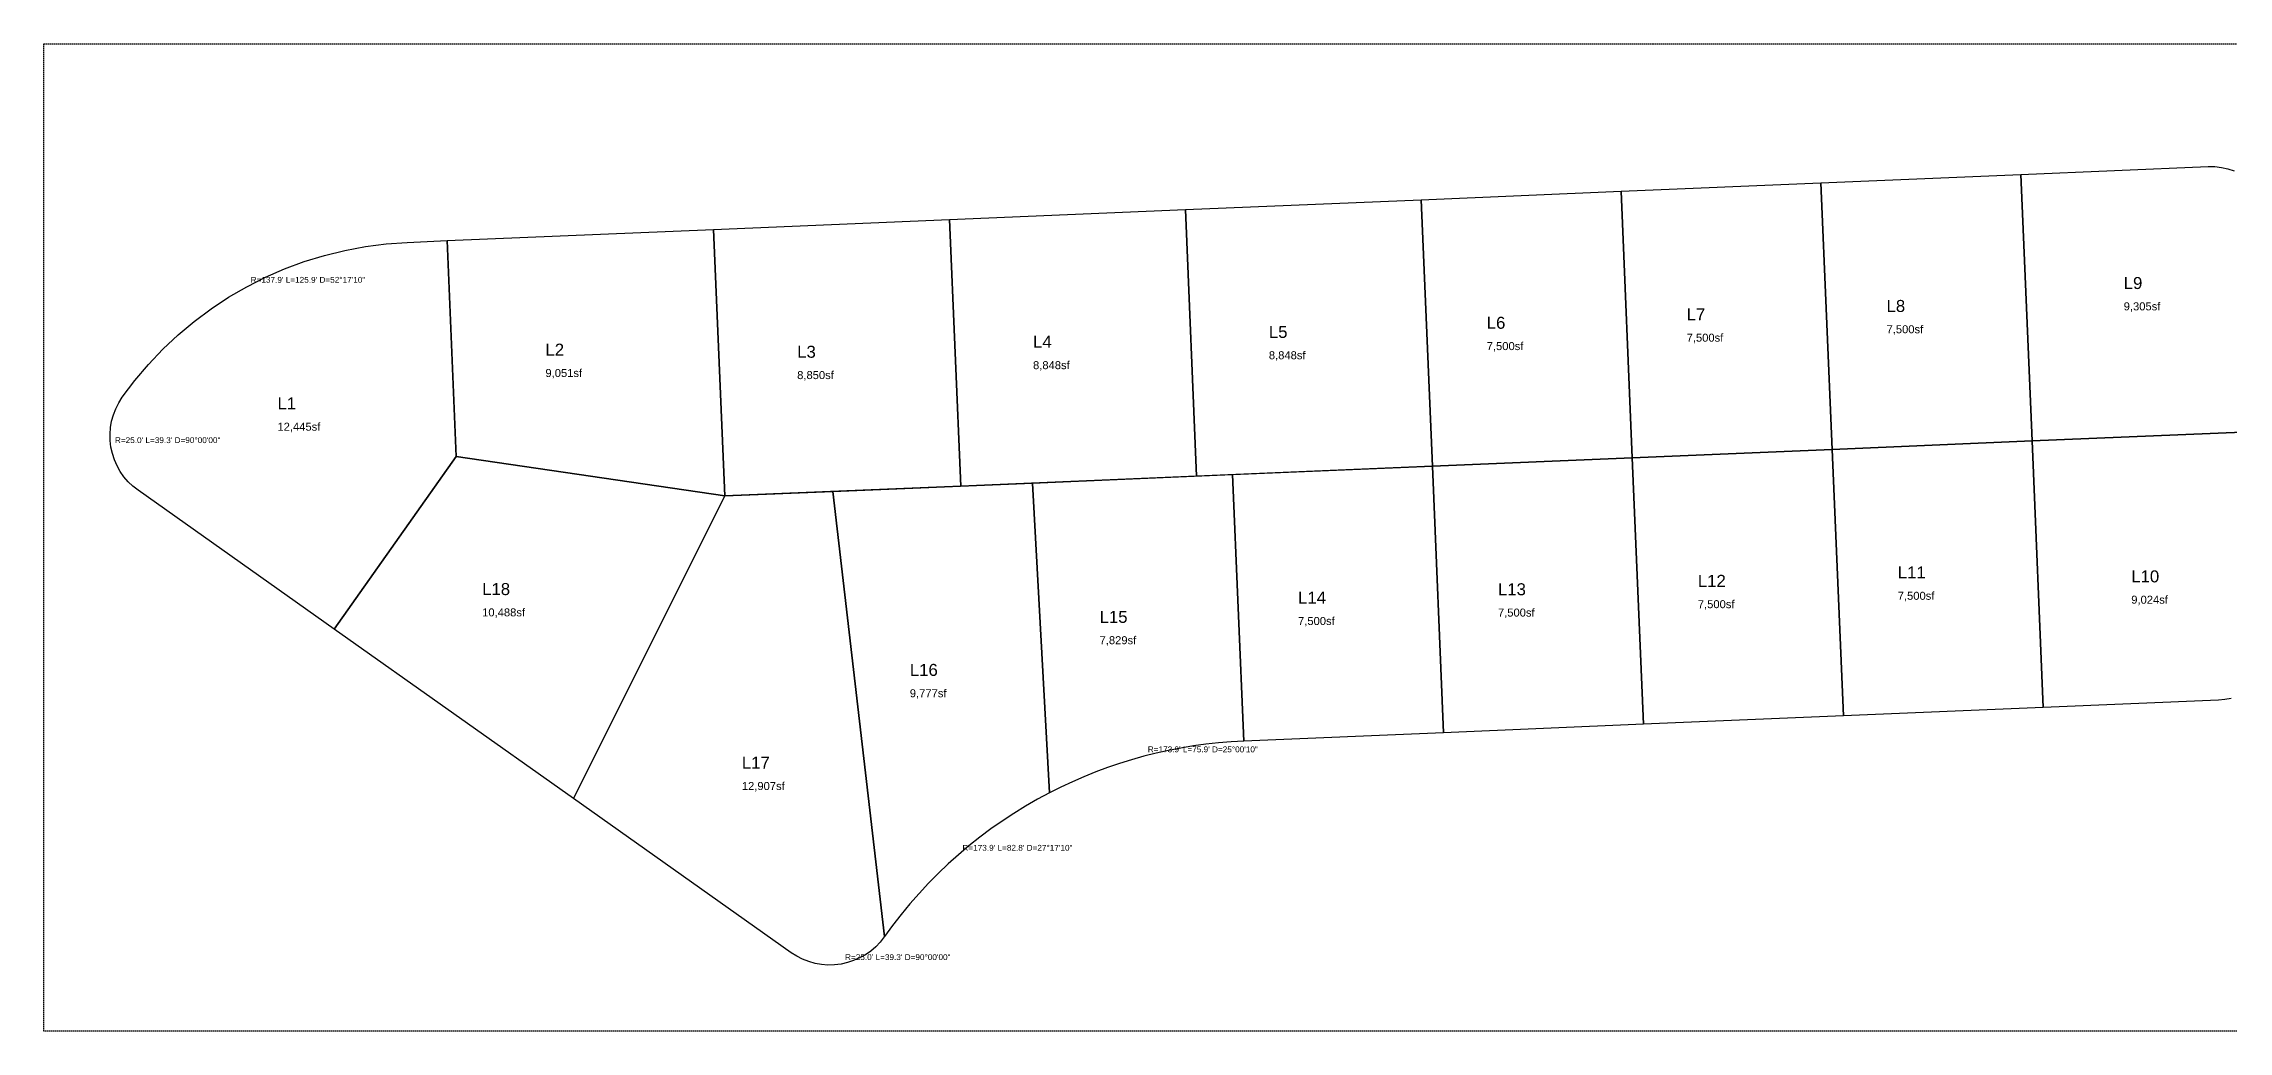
# Model space of a CAD drawing. Extents: x -838 to 2614, y -2909 to 108.
# Drawn here: x -838 to -19, y -1425 to -1055 of the extents above; entities that cross this region are included whole.
import ezdxf

# ---------------------------------------------------------------- set-up
doc = ezdxf.new("R2010")
doc.units = 0
doc.linetypes.add('DASHED', pattern=[0.75, 0.5, -0.25])
for name, color, linetype in [('BLOCK-BORDER', 8, 'DASHED'), ('LOT-BOUNDARY', 4, 'CONTINUOUS'), ('LOT-CURVE', 6, 'CONTINUOUS'), ('LOT-DIM', 7, 'CONTINUOUS'), ('LOT-TEXT', 2, 'CONTINUOUS')]:
    doc.layers.add(name, color=color, linetype=linetype)
doc.styles.get("Standard").update_dxf_attribs({"font": 'Arial'})

msp = doc.modelspace()

# ---------------------------------------------------------------- linework, layer by layer
at = {"layer": 'BLOCK-BORDER'}
for p, q in [((-838.2653, -1425.2196), (-838.2653, -1054.9627)), ((-838.2653, -1054.9627), (16.2147, -1054.9627)), ((16.2147, -1425.2196), (-838.2653, -1425.2196))]:
    msp.add_line(p, q, dxfattribs=at)
at = {"layer": 'LOT-BOUNDARY'}
for p, q in [((-172.0437, -1107.1474), (-97.11, -1103.9959)), ((-97.11, -1103.9959), (-26.9512, -1101.0451)), ((-92.9079, -1203.9075), (-97.11, -1103.9959)), ((-97.11, -1103.9959), (-92.9079, -1203.9075)), ((-410.3131, -1117.1686), (-321.9112, -1113.4506)), ((-321.9112, -1113.4506), (-246.9775, -1110.299)), ((-317.7091, -1213.3622), (-321.9112, -1113.4506)), ((-321.9112, -1113.4506), (-317.7091, -1213.3622)), ((-246.9775, -1110.299), (-172.0437, -1107.1474)), ((-242.7754, -1210.2107), (-246.9775, -1110.299)), ((-246.9775, -1110.299), (-242.7754, -1210.2107)), ((-167.8416, -1207.0591), (-172.0437, -1107.1474)), ((-172.0437, -1107.1474), (-167.8416, -1207.0591)), ((-587.1368, -1124.6055), (-498.7149, -1120.8866)), ((-498.7149, -1120.8866), (-410.3131, -1117.1686)), ((-494.5128, -1220.7983), (-498.7149, -1120.8866)), ((-498.7149, -1120.8866), (-494.5128, -1220.7983)), ((-406.111, -1217.0803), (-410.3131, -1117.1686)), ((-410.3131, -1117.1686), (-406.111, -1217.0803)), ((-702.0352, -1129.4379), (-687.0484, -1128.8076)), ((-687.0484, -1128.8076), (-587.1368, -1124.6055)), ((-683.6401, -1209.7665), (-687.0484, -1128.8076)), ((-687.0484, -1128.8076), (-683.6401, -1209.7665)), ((-582.9347, -1224.5171), (-587.1368, -1124.6055)), ((-587.1368, -1124.6055), (-582.9347, -1224.5171)), ((0, -1200), (-92.9079, -1203.9075)), ((-92.9079, -1203.9075), (0, -1200)), ((-683.6401, -1209.7665), (-729.4159, -1274.4044)), ((-729.4159, -1274.4044), (-683.6401, -1209.7665)), ((-582.9347, -1224.5171), (-683.6401, -1209.7665)), ((-683.6401, -1209.7665), (-582.9347, -1224.5171)), ((-242.7754, -1210.2107), (-317.7091, -1213.3622)), ((-317.7091, -1213.3622), (-242.7754, -1210.2107)), ((-167.8416, -1207.0591), (-242.7754, -1210.2107)), ((-242.7754, -1210.2107), (-167.8416, -1207.0591)), ((-238.5733, -1310.1223), (-242.7754, -1210.2107)), ((-242.7754, -1210.2107), (-238.5733, -1310.1223)), ((-92.9079, -1203.9075), (-167.8416, -1207.0591)), ((-167.8416, -1207.0591), (-92.9079, -1203.9075)), ((-163.6395, -1306.9708), (-167.8416, -1207.0591)), ((-167.8416, -1207.0591), (-163.6395, -1306.9708)), ((-88.7058, -1303.8192), (-92.9079, -1203.9075)), ((-92.9079, -1203.9075), (-88.7058, -1303.8192)), ((-542.5104, -1222.817), (-467.5766, -1219.6654)), ((-406.111, -1217.0803), (-494.5128, -1220.7983)), ((-467.5766, -1219.6654), (-392.6429, -1216.5138)), ((-461.2082, -1335.7851), (-467.5766, -1219.6654)), ((-467.5766, -1219.6654), (-461.2082, -1335.7851)), ((-317.7091, -1213.3622), (-406.111, -1217.0803)), ((-392.6429, -1216.5138), (-317.7091, -1213.3622)), ((-388.4408, -1316.4255), (-392.6429, -1216.5138)), ((-392.6429, -1216.5138), (-388.4408, -1316.4255)), ((-313.507, -1313.2739), (-317.7091, -1213.3622)), ((-317.7091, -1213.3622), (-313.507, -1313.2739)), ((-729.4159, -1274.4044), (-802.8632, -1222.3901)), ((-639.6469, -1337.9775), (-582.9347, -1224.5171)), ((-582.9347, -1224.5171), (-639.6469, -1337.9775)), ((-494.5128, -1220.7983), (-582.9347, -1224.5171)), ((-582.9347, -1224.5171), (-542.5104, -1222.817)), ((-523.0843, -1389.6706), (-542.5104, -1222.817)), ((-542.5104, -1222.817), (-523.0843, -1389.6706)), ((-639.6469, -1337.9775), (-729.4159, -1274.4044)), ((-23.027, -1301.0569), (-88.7058, -1303.8192)), ((-238.5733, -1310.1223), (-313.507, -1313.2739)), ((-163.6395, -1306.9708), (-238.5733, -1310.1223)), ((-88.7058, -1303.8192), (-163.6395, -1306.9708)), ((-313.507, -1313.2739), (-388.4408, -1316.4255)), ((-558.0387, -1395.7711), (-639.6469, -1337.9775)), ((-523.0843, -1389.6706), (-523.1883, -1389.8175))]:
    msp.add_line(p, q, dxfattribs=at)
at = {"layer": 'LOT-CURVE'}
for p, q in [((-26.9512, -1101.0451), (-24.4512, -1101.0651)), ((-24.4512, -1101.0651), (-21.9657, -1101.3346)), ((-21.9657, -1101.3346), (-19.5196, -1101.8511)), ((-19.5196, -1101.8511), (-17.1373, -1102.6093)), ((-717.6856, -1130.9934), (-709.8826, -1129.9924)), ((-709.8826, -1129.9924), (-702.0352, -1129.4379)), ((-747.9502, -1139.3751), (-740.5758, -1136.6353)), ((-740.5758, -1136.6353), (-733.0572, -1134.3203)), ((-733.0572, -1134.3203), (-725.4188, -1132.4376)), ((-725.4188, -1132.4376), (-717.6856, -1130.9934)), ((-768.9714, -1150.0478), (-762.1711, -1146.0923)), ((-762.1711, -1146.0923), (-755.1565, -1142.5309)), ((-755.1565, -1142.5309), (-747.9502, -1139.3751)), ((-781.8408, -1159.0883), (-775.535, -1154.3845)), ((-775.535, -1154.3845), (-768.9714, -1150.0478)), ((-787.8683, -1164.1439), (-781.8408, -1159.0883)), ((-799.0105, -1175.2437), (-793.5977, -1169.5349)), ((-793.5977, -1169.5349), (-787.8683, -1164.1439)), ((-804.089, -1181.2518), (-799.0105, -1175.2437)), ((-808.8168, -1187.5397), (-804.089, -1181.2518)), ((-812.793, -1196.447), (-812.1325, -1194.0842)), ((-812.1325, -1194.0842), (-811.2436, -1191.7975)), ((-811.2436, -1191.7975), (-810.1348, -1189.609)), ((-810.1348, -1189.609), (-808.8168, -1187.5397)), ((-813.4056, -1201.3094), (-813.2187, -1198.8632)), ((-813.3518, -1203.7622), (-813.4056, -1201.3094)), ((-813.0578, -1206.1979), (-813.3518, -1203.7622)), ((-813.2187, -1198.8632), (-812.793, -1196.447)), ((-812.5265, -1208.5931), (-813.0578, -1206.1979)), ((-811.763, -1210.9246), (-812.5265, -1208.5931)), ((-810.7746, -1213.1701), (-811.763, -1210.9246)), ((-809.5709, -1215.3079), (-810.7746, -1213.1701)), ((-808.1635, -1217.3174), (-809.5709, -1215.3079)), ((-806.5658, -1219.1793), (-808.1635, -1217.3174)), ((-804.7934, -1220.8757), (-806.5658, -1219.1793)), ((-802.8632, -1222.3901), (-804.7934, -1220.8757)), ((-20.6301, -1300.8401), (-23.027, -1301.0569)), ((-18.2651, -1300.3939), (-20.6301, -1300.8401)), ((-407.3182, -1318.2506), (-411.9977, -1319.0277)), ((-402.6193, -1317.6014), (-407.3182, -1318.2506)), ((-397.9044, -1317.0805), (-402.6193, -1317.6014)), ((-393.1771, -1316.6885), (-397.9044, -1317.0805)), ((-388.4408, -1316.4255), (-393.1771, -1316.6885)), ((-439.4725, -1326.3373), (-443.9195, -1327.9883)), ((-434.9822, -1324.8082), (-439.4725, -1326.3373)), ((-430.4518, -1323.4022), (-434.9822, -1324.8082)), ((-425.8847, -1322.1202), (-430.4518, -1323.4022)), ((-421.2844, -1320.9632), (-425.8847, -1322.1202)), ((-416.6543, -1319.9321), (-421.2844, -1320.9632)), ((-411.9977, -1319.0277), (-416.6543, -1319.9321)), ((-456.9674, -1333.6597), (-461.2082, -1335.7851)), ((-452.6702, -1331.6509), (-456.9674, -1333.6597)), ((-448.3198, -1329.7599), (-452.6702, -1331.6509)), ((-443.9195, -1327.9883), (-448.3198, -1329.7599)), ((-470.2526, -1340.822), (-474.6584, -1343.54)), ((-465.7679, -1338.2362), (-470.2526, -1340.822)), ((-461.2082, -1335.7851), (-465.7679, -1338.2362)), ((-483.2176, -1349.3634), (-487.3634, -1352.4635)), ((-478.9813, -1346.388), (-483.2176, -1349.3634)), ((-474.6584, -1343.54), (-478.9813, -1346.388)), ((-495.3692, -1359.0269), (-499.2221, -1362.4844)), ((-491.4152, -1355.6856), (-495.3692, -1359.0269)), ((-487.3634, -1352.4635), (-491.4152, -1355.6856)), ((-502.9704, -1366.055), (-506.6107, -1369.7356)), ((-499.2221, -1362.4844), (-502.9704, -1366.055)), ((-510.1399, -1373.5229), (-513.5548, -1377.4135)), ((-506.6107, -1369.7356), (-510.1399, -1373.5229)), ((-516.8525, -1381.404), (-520.0299, -1385.491)), ((-513.5548, -1377.4135), (-516.8525, -1381.404)), ((-524.7027, -1391.7477), (-526.3991, -1393.5201)), ((-523.1883, -1389.8175), (-524.7027, -1391.7477)), ((-520.0299, -1385.491), (-523.0843, -1389.6706)), ((-555.9694, -1397.0891), (-558.0387, -1395.7711)), ((-553.7809, -1398.1979), (-555.9694, -1397.0891)), ((-551.4942, -1399.0868), (-553.7809, -1398.1979)), ((-549.1314, -1399.7473), (-551.4942, -1399.0868)), ((-546.7152, -1400.173), (-549.1314, -1399.7473)), ((-544.269, -1400.3599), (-546.7152, -1400.173)), ((-541.8162, -1400.3061), (-544.269, -1400.3599)), ((-539.3805, -1400.0121), (-541.8162, -1400.3061)), ((-536.9853, -1399.4808), (-539.3805, -1400.0121)), ((-534.6538, -1398.7173), (-536.9853, -1399.4808)), ((-532.4083, -1397.7289), (-534.6538, -1398.7173)), ((-530.2705, -1396.5252), (-532.4083, -1397.7289)), ((-528.2609, -1395.1178), (-530.2705, -1396.5252)), ((-526.3991, -1393.5201), (-528.2609, -1395.1178))]:
    msp.add_line(p, q, dxfattribs=at)

# ---------------------------------------------------------------- texts
at = {"layer": 'LOT-DIM'}
for s, p in [('R=137.9\' L=125.9\' D=52%%d17\'10"', (-760.6711, -1144.5923)), ('R=25.0\' L=39.3\' D=90%%d00\'00"', (-811.5578, -1204.6979)), ('R=173.9\' L=75.9\' D=25%%d00\'10"', (-424.3847, -1320.6202)), ('R=173.9\' L=82.8\' D=27%%d17\'10"', (-493.8692, -1357.5269)), ('R=25.0\' L=39.3\' D=90%%d00\'00"', (-537.8805, -1398.5121))]:
    msp.add_text(s, height=2.2, dxfattribs=at).set_placement(p)
at = {"layer": 'LOT-TEXT'}
for s, height, p in [('L9', 4.5, (-58.5743, -1146.9337)), ('L7', 4.5, (-222.4095, -1158.6791)), ('L8', 4.5, (-147.4758, -1155.5275)), ('9,305sf', 3, (-58.5743, -1154.9337)), ('L5', 4.5, (-379.0111, -1165.2654)), ('L6', 4.5, (-297.3433, -1161.8306)), ('7,500sf', 3, (-147.4758, -1163.5275)), ('L2', 4.5, (-650.19, -1171.9242)), ('L3', 4.5, (-555.8248, -1172.7019)), ('L4', 4.5, (-467.4129, -1168.9834)), ('8,848sf', 3, (-379.0111, -1173.2654)), ('7,500sf', 3, (-297.3433, -1169.8306)), ('7,500sf', 3, (-222.4095, -1166.6791)), ('9,051sf', 3, (-650.19, -1179.9242)), ('8,850sf', 3, (-555.8248, -1180.7019)), ('8,848sf', 3, (-467.4129, -1176.9834)), ('L1', 4.5, (-750.6366, -1192.0577)), ('12,445sf', 3, (-750.6366, -1200.0577)), ('L11', 4.5, (-143.2737, -1255.4392)), ('L10', 4.5, (-55.744, -1256.9119)), ('L18', 4.5, (-673.9094, -1261.6664)), ('L14', 4.5, (-368.075, -1264.8939)), ('L13', 4.5, (-293.1412, -1261.7423)), ('L12', 4.5, (-218.2074, -1258.5907)), ('7,500sf', 3, (-143.2737, -1263.4392)), ('10,488sf', 3, (-673.9094, -1269.6664)), ('L15', 4.5, (-442.4671, -1272.0974)), ('7,500sf', 3, (-293.1412, -1269.7423)), ('7,500sf', 3, (-218.2074, -1266.5907)), ('9,024sf', 3, (-55.744, -1264.9119)), ('7,829sf', 3, (-442.4671, -1280.0974)), ('7,500sf', 3, (-368.075, -1272.8939)), ('L16', 4.5, (-513.5949, -1291.9845)), ('9,777sf', 3, (-513.5949, -1299.9845)), ('L17', 4.5, (-576.5672, -1326.7618)), ('12,907sf', 3, (-576.5672, -1334.7618))]:
    msp.add_text(s, height=height, dxfattribs=at).set_placement(p)

doc.saveas('drawing.dxf')
